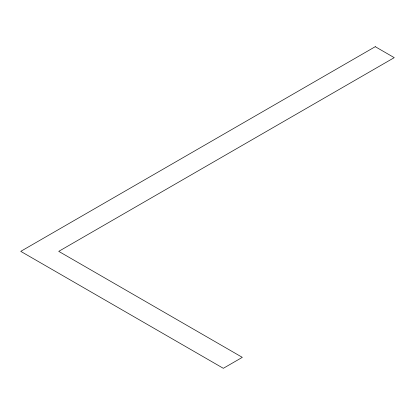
<?xml version="1.0" encoding="UTF-8"?>
<svg xmlns="http://www.w3.org/2000/svg" width="415" height="415" viewBox="0 0 415 415"><rect width="100%" height="100%" fill="white"/><g stroke="black" fill="none" stroke-linecap="round" stroke-linejoin="round"><path stroke-width="0.62" d="M375.259 46.688L20.75 251.36L223.327 368.313L242.319 357.351L58.733 251.36L394.25 57.649L375.259 46.688"/></g></svg>
